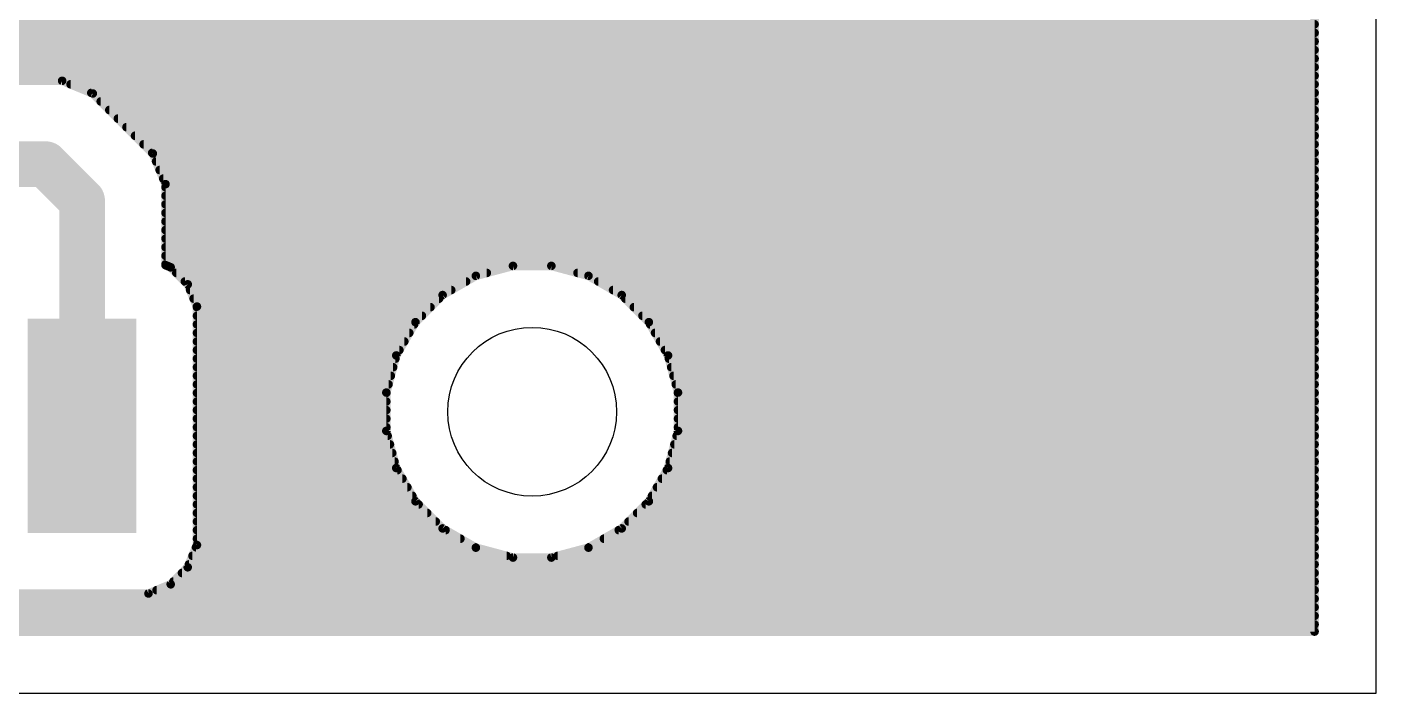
# Model space of a CAD drawing. Extents: x 0 to 75, y 0 to 35.
# Drawn here: x 51.02 to 75, y 0 to 11.84 of the extents above; entities that cross this region are included whole.
import ezdxf

# ---------------------------------------------------------------- set-up
doc = ezdxf.new("R2010")
doc.units = 0
doc.layers.add('1', color=12, linetype='CONTINUOUS')
doc.layers.add('20', color=31, linetype='CONTINUOUS')

# ---------------------------------------------------------------- blocks, each defined once
blk = doc.blocks.new('RECT')
blk.add_solid([(-0.5, -0.5), (0.5, -0.5), (-0.5, 0.5), (0.5, 0.5)])

msp = doc.modelspace()

# ---------------------------------------------------------------- linework, layer by layer
at = {"layer": '1'}
for points, const_width in [([(73.9078, 33.9078), (73.9078, 1.0922)], 0.1524), ([(50.3762, 11.8872), (73.9078, 11.8872)], 0.1524), ([(50.3762, 11.7348), (73.9078, 11.7348)], 0.1524), ([(50.3762, 11.5824), (73.9078, 11.5824)], 0.1524), ([(50.3762, 11.43), (73.9078, 11.43)], 0.1524), ([(50.3762, 11.2776), (73.9078, 11.2776)], 0.1524), ([(50.3762, 11.1252), (73.9078, 11.1252)], 0.1524), ([(50.3762, 10.9728), (73.9078, 10.9728)], 0.1524), ([(51.6449, 10.8826), (50.3762, 10.8826)], 0.1524), ([(52.1898, 10.6569), (51.6449, 10.8826)], 0.1524), ([(51.7951, 10.8204), (73.9078, 10.8204)], 0.1524), ([(52.163, 10.668), (73.9078, 10.668)], 0.1524), ([(53.2569, 9.5898), (52.1898, 10.6569)], 0.1524), ([(52.3311, 10.5156), (73.9078, 10.5156)], 0.1524), ([(52.4835, 10.3632), (73.9078, 10.3632)], 0.1524), ([(52.6359, 10.2108), (73.9078, 10.2108)], 0.1524), ([(52.7883, 10.0584), (73.9078, 10.0584)], 0.1524), ([(52.9407, 9.906), (73.9078, 9.906)], 0.1524), ([(48.55, 9.4), (51.35, 9.4)], 0.8128), ([(51.35, 9.4), (52, 8.75)], 0.8128), ([(53.0931, 9.7536), (73.9078, 9.7536)], 0.1524), ([(53.2455, 9.6012), (73.9078, 9.6012)], 0.1524), ([(53.4826, 9.0449), (53.2569, 9.5898)], 0.1524), ([(53.3153, 9.4488), (73.9078, 9.4488)], 0.1524), ([(53.3784, 9.2964), (73.9078, 9.2964)], 0.1524), ([(52, 8.75), (52, 4.75)], 0.8128), ([(53.4416, 9.144), (73.9078, 9.144)], 0.1524), ([(53.4826, 7.6056), (53.4826, 9.0449)], 0.1524), ([(53.4826, 8.9916), (73.9078, 8.9916)], 0.1524), ([(53.4826, 8.8392), (73.9078, 8.8392)], 0.1524), ([(53.4826, 8.6868), (73.9078, 8.6868)], 0.1524), ([(53.4826, 8.5344), (73.9078, 8.5344)], 0.1524), ([(53.4826, 8.382), (73.9078, 8.382)], 0.1524), ([(53.4826, 8.2296), (73.9078, 8.2296)], 0.1524), ([(53.4826, 8.0772), (73.9078, 8.0772)], 0.1524), ([(53.4826, 7.9248), (73.9078, 7.9248)], 0.1524), ([(53.4826, 7.7724), (73.9078, 7.7724)], 0.1524), ([(53.4826, 7.62), (73.9078, 7.62)], 0.1524), ([(53.5748, 7.5674), (53.4826, 7.6056)], 0.1524), ([(53.8776, 7.2646), (53.5748, 7.5674)], 0.1524), ([(53.6746, 7.4676), (59.1937, 7.4676)], 0.1524), ([(58.9994, 7.4155), (58.4084, 7.0743)], 0.1524), ([(59.6587, 7.5922), (58.9994, 7.4155)], 0.1524), ([(60.3413, 7.5922), (59.6587, 7.5922)], 0.1524), ([(61.0006, 7.4155), (60.3413, 7.5922)], 0.1524), ([(60.8063, 7.4676), (73.9078, 7.4676)], 0.1524), ([(61.5916, 7.0743), (61.0006, 7.4155)], 0.1524), ([(53.827, 7.3152), (58.8256, 7.3152)], 0.1524), ([(54.0414, 6.8691), (53.8776, 7.2646)], 0.1524), ([(53.9197, 7.1628), (58.5617, 7.1628)], 0.1524), ([(61.1744, 7.3152), (73.9078, 7.3152)], 0.1524), ([(61.4383, 7.1628), (73.9078, 7.1628)], 0.1524), ([(53.9829, 7.0104), (58.3445, 7.0104)], 0.1524), ([(58.4084, 7.0743), (57.9257, 6.5916)], 0.1524), ([(62.0743, 6.5916), (61.5916, 7.0743)], 0.1524), ([(61.6555, 7.0104), (73.9078, 7.0104)], 0.1524), ([(54.0414, 2.6309), (54.0414, 6.8691)], 0.1524), ([(54.0414, 6.858), (58.1921, 6.858)], 0.1524), ([(54.0414, 6.7056), (58.0397, 6.7056)], 0.1524), ([(61.8079, 6.858), (73.9078, 6.858)], 0.1524), ([(61.9603, 6.7056), (73.9078, 6.7056)], 0.1524), ([(54.0414, 6.5532), (57.9035, 6.5532)], 0.1524), ([(54.0414, 6.4008), (57.8155, 6.4008)], 0.1524), ([(57.9257, 6.5916), (57.5845, 6.0006)], 0.1524), ([(62.4155, 6.0006), (62.0743, 6.5916)], 0.1524), ([(62.0965, 6.5532), (73.9078, 6.5532)], 0.1524), ([(62.1845, 6.4008), (73.9078, 6.4008)], 0.1524), ([(54.0414, 6.2484), (57.7276, 6.2484)], 0.1524), ([(62.2725, 6.2484), (73.9078, 6.2484)], 0.1524), ([(54.0414, 6.096), (57.6396, 6.096)], 0.1524), ([(54.0414, 5.9436), (57.5692, 5.9436)], 0.1524), ([(57.5845, 6.0006), (57.4078, 5.3413)], 0.1524), ([(62.3604, 6.096), (73.9078, 6.096)], 0.1524), ([(62.5922, 5.3413), (62.4155, 6.0006)], 0.1524), ([(62.4308, 5.9436), (73.9078, 5.9436)], 0.1524), ([(54.0414, 5.7912), (57.5284, 5.7912)], 0.1524), ([(62.4716, 5.7912), (73.9078, 5.7912)], 0.1524), ([(54.0414, 5.6388), (57.4875, 5.6388)], 0.1524), ([(54.0414, 5.4864), (57.4467, 5.4864)], 0.1524), ([(62.5125, 5.6388), (73.9078, 5.6388)], 0.1524), ([(62.5533, 5.4864), (73.9078, 5.4864)], 0.1524), ([(54.0414, 5.334), (57.4078, 5.334)], 0.1524), ([(57.4078, 5.3413), (57.4078, 4.6587)], 0.1524), ([(62.5922, 4.6587), (62.5922, 5.3413)], 0.1524), ([(62.5922, 5.334), (73.9078, 5.334)], 0.1524), ([(54.0414, 5.1816), (57.4078, 5.1816)], 0.1524), ([(54.0414, 5.0292), (57.4078, 5.0292)], 0.1524), ([(62.5922, 5.1816), (73.9078, 5.1816)], 0.1524), ([(62.5922, 5.0292), (73.9078, 5.0292)], 0.1524), ([(54.0414, 4.8768), (57.4078, 4.8768)], 0.1524), ([(54.0414, 4.7244), (57.4078, 4.7244)], 0.1524), ([(62.5922, 4.8768), (73.9078, 4.8768)], 0.1524), ([(62.5922, 4.7244), (73.9078, 4.7244)], 0.1524), ([(54.0414, 4.572), (57.431, 4.572)], 0.1524), ([(57.4078, 4.6587), (57.5845, 3.9994)], 0.1524), ([(62.4155, 3.9994), (62.5922, 4.6587)], 0.1524), ([(62.569, 4.572), (73.9078, 4.572)], 0.1524), ([(54.0414, 4.4196), (57.4719, 4.4196)], 0.1524), ([(54.0414, 4.2672), (57.5127, 4.2672)], 0.1524), ([(62.4873, 4.2672), (73.9078, 4.2672)], 0.1524), ([(62.5281, 4.4196), (73.9078, 4.4196)], 0.1524), ([(54.0414, 4.1148), (57.5535, 4.1148)], 0.1524), ([(62.4465, 4.1148), (73.9078, 4.1148)], 0.1524), ([(54.0414, 3.9624), (57.6058, 3.9624)], 0.1524), ([(54.0414, 3.81), (57.6938, 3.81)], 0.1524), ([(57.5845, 3.9994), (57.9257, 3.4083)], 0.1524), ([(62.0743, 3.4083), (62.4155, 3.9994)], 0.1524), ([(62.3062, 3.81), (73.9078, 3.81)], 0.1524), ([(62.3942, 3.9624), (73.9078, 3.9624)], 0.1524), ([(54.0414, 3.6576), (57.7818, 3.6576)], 0.1524), ([(62.2182, 3.6576), (73.9078, 3.6576)], 0.1524), ([(54.0414, 3.5052), (57.8698, 3.5052)], 0.1524), ([(54.0414, 3.3528), (57.9813, 3.3528)], 0.1524), ([(57.9257, 3.4083), (58.4084, 2.9257)], 0.1524), ([(61.5916, 2.9257), (62.0743, 3.4083)], 0.1524), ([(62.0187, 3.3528), (73.9078, 3.3528)], 0.1524), ([(62.1302, 3.5052), (73.9078, 3.5052)], 0.1524), ([(54.0414, 3.2004), (58.1337, 3.2004)], 0.1524), ([(54.0414, 3.048), (58.2861, 3.048)], 0.1524), ([(61.7139, 3.048), (73.9078, 3.048)], 0.1524), ([(61.8663, 3.2004), (73.9078, 3.2004)], 0.1524), ([(54.0414, 2.8956), (58.4605, 2.8956)], 0.1524), ([(58.4084, 2.9257), (58.9994, 2.5845)], 0.1524), ([(61.0006, 2.5845), (61.5916, 2.9257)], 0.1524), ([(61.5395, 2.8956), (73.9078, 2.8956)], 0.1524), ([(53.8776, 2.2354), (54.0414, 2.6309)], 0.1524), ([(54.0248, 2.5908), (58.9885, 2.5908)], 0.1524), ([(54.0414, 2.7432), (58.7245, 2.7432)], 0.1524), ([(58.9994, 2.5845), (59.6587, 2.4078)], 0.1524), ([(60.3413, 2.4078), (61.0006, 2.5845)], 0.1524), ([(61.0115, 2.5908), (73.9078, 2.5908)], 0.1524), ([(61.2755, 2.7432), (73.9078, 2.7432)], 0.1524), ([(53.9616, 2.4384), (59.5445, 2.4384)], 0.1524), ([(59.6587, 2.4078), (60.3413, 2.4078)], 0.1524), ([(60.4555, 2.4384), (73.9078, 2.4384)], 0.1524), ([(53.5748, 1.9326), (53.8776, 2.2354)], 0.1524), ([(53.7758, 2.1336), (73.9078, 2.1336)], 0.1524), ([(53.8985, 2.286), (73.9078, 2.286)], 0.1524), ([(53.1793, 1.7688), (53.5748, 1.9326)], 0.1524), ([(53.6234, 1.9812), (73.9078, 1.9812)], 0.1524), ([(1.0922, 1.6764), (73.9078, 1.6764)], 0.1524), ([(50.8207, 1.7688), (53.1793, 1.7688)], 0.1524), ([(53.3241, 1.8288), (73.9078, 1.8288)], 0.1524), ([(1.0922, 1.524), (73.9078, 1.524)], 0.1524), ([(1.0922, 1.3716), (73.9078, 1.3716)], 0.1524), ([(1.0922, 1.2192), (73.9078, 1.2192)], 0.1524), ([(73.9078, 1.0922), (1.0922, 1.0922)], 0.1524)]:
    msp.add_lwpolyline(points, dxfattribs=dict(at, const_width=const_width))
for points, const_width in [([(73.9078, 11.8491, 1), (73.9078, 11.9253)], 0.0762), ([(73.9078, 11.6967, 1), (73.9078, 11.7729)], 0.0762), ([(73.9078, 11.5443, 1), (73.9078, 11.6205)], 0.0762), ([(73.9078, 11.3919, 1), (73.9078, 11.4681)], 0.0762), ([(73.9078, 11.2395, 1), (73.9078, 11.3157)], 0.0762), ([(73.9078, 11.0871, 1), (73.9078, 11.1633)], 0.0762), ([(73.9078, 10.9347, 1), (73.9078, 11.0109)], 0.0762), ([(51.6595, 10.9178, 1), (51.6303, 10.8474)], 0.0762), ([(51.6449, 10.8445, 1), (51.6449, 10.9207)], 0.0762), ([(51.7951, 10.8585, 1), (51.7951, 10.7823)], 0.0762), ([(73.9078, 10.7823, 1), (73.9078, 10.8585)], 0.0762), ([(52.163, 10.7061, 1), (52.163, 10.6299)], 0.0762), ([(52.2168, 10.6838, 1), (52.1629, 10.6299)], 0.0762), ([(52.1752, 10.6217, 1), (52.2044, 10.6921)], 0.0762), ([(52.3311, 10.5537, 1), (52.3311, 10.4775)], 0.0762), ([(73.9078, 10.6299, 1), (73.9078, 10.7061)], 0.0762), ([(73.9078, 10.4775, 1), (73.9078, 10.5537)], 0.0762), ([(52.4835, 10.4013, 1), (52.4835, 10.3251)], 0.0762), ([(73.9078, 10.3251, 1), (73.9078, 10.4013)], 0.0762), ([(52.6359, 10.2489, 1), (52.6359, 10.1727)], 0.0762), ([(52.7883, 10.0965, 1), (52.7883, 10.0203)], 0.0762), ([(73.9078, 10.1727, 1), (73.9078, 10.2489)], 0.0762), ([(73.9078, 10.0203, 1), (73.9078, 10.0965)], 0.0762), ([(52.9407, 9.9441, 1), (52.9407, 9.8679)], 0.0762), ([(73.9078, 9.8679, 1), (73.9078, 9.9441)], 0.0762), ([(51.4937, 9.5437, 1), (51.2063, 9.2563)], 0.4064), ([(51.35, 9.1968, 1), (51.35, 9.6032)], 0.4064), ([(53.0931, 9.7917, 1), (53.0931, 9.7155)], 0.0762), ([(53.2455, 9.6393, 1), (53.2455, 9.5631)], 0.0762), ([(53.2921, 9.6044, 1), (53.2217, 9.5752)], 0.0762), ([(53.2299, 9.5629, 1), (53.2838, 9.6168)], 0.0762), ([(73.9078, 9.7155, 1), (73.9078, 9.7917)], 0.0762), ([(73.9078, 9.5631, 1), (73.9078, 9.6393)], 0.0762), ([(53.3153, 9.4869, 1), (53.3153, 9.4107)], 0.0762), ([(53.3784, 9.3345, 1), (53.3784, 9.2583)], 0.0762), ([(73.9078, 9.4107, 1), (73.9078, 9.4869)], 0.0762), ([(73.9078, 9.2583, 1), (73.9078, 9.3345)], 0.0762), ([(52.2032, 8.75, 1), (51.7968, 8.75)], 0.4064), ([(53.4416, 9.1821, 1), (53.4416, 9.1059)], 0.0762), ([(53.5207, 9.0449, 1), (53.4445, 9.0449)], 0.0762), ([(73.9078, 9.1059, 1), (73.9078, 9.1821)], 0.0762), ([(51.8563, 8.6063, 1), (52.1437, 8.8937)], 0.4064), ([(53.4826, 9.0297, 1), (53.4826, 8.9535)], 0.0762), ([(53.4826, 8.8773, 1), (53.4826, 8.8011)], 0.0762), ([(53.4474, 9.0303, 1), (53.5178, 9.0595)], 0.0762), ([(73.9078, 8.9535, 1), (73.9078, 9.0297)], 0.0762), ([(73.9078, 8.8011, 1), (73.9078, 8.8773)], 0.0762), ([(53.4826, 8.7249, 1), (53.4826, 8.6487)], 0.0762), ([(73.9078, 8.6487, 1), (73.9078, 8.7249)], 0.0762), ([(53.4826, 8.5725, 1), (53.4826, 8.4963)], 0.0762), ([(53.4826, 8.4201, 1), (53.4826, 8.3439)], 0.0762), ([(73.9078, 8.4963, 1), (73.9078, 8.5725)], 0.0762), ([(73.9078, 8.3439, 1), (73.9078, 8.4201)], 0.0762), ([(53.4826, 8.2677, 1), (53.4826, 8.1915)], 0.0762), ([(53.4826, 8.1153, 1), (53.4826, 8.0391)], 0.0762), ([(73.9078, 8.1915, 1), (73.9078, 8.2677)], 0.0762), ([(73.9078, 8.0391, 1), (73.9078, 8.1153)], 0.0762), ([(53.4826, 7.9629, 1), (53.4826, 7.8867)], 0.0762), ([(73.9078, 7.8867, 1), (73.9078, 7.9629)], 0.0762), ([(53.4826, 7.8105, 1), (53.4826, 7.7343)], 0.0762), ([(53.4826, 7.6581, 1), (53.4826, 7.5819)], 0.0762), ([(53.4972, 7.6408, 1), (53.468, 7.5704)], 0.0762), ([(73.9078, 7.7343, 1), (73.9078, 7.8105)], 0.0762), ([(73.9078, 7.5819, 1), (73.9078, 7.6581)], 0.0762), ([(53.4445, 7.6056, 1), (53.5207, 7.6056)], 0.0762), ([(53.6018, 7.5943, 1), (53.5479, 7.5404)], 0.0762), ([(53.5602, 7.5322, 1), (53.5894, 7.6026)], 0.0762), ([(53.6746, 7.5057, 1), (53.6746, 7.4295)], 0.0762), ([(58.9896, 7.4523, 1), (59.0093, 7.3787)], 0.0762), ([(59.0185, 7.3825, 1), (58.9804, 7.4485)], 0.0762), ([(59.1937, 7.4295, 1), (59.1937, 7.5057)], 0.0762), ([(59.6587, 7.6303, 1), (59.6587, 7.5541)], 0.0762), ([(59.6686, 7.5554, 1), (59.6489, 7.629)], 0.0762), ([(60.3511, 7.629, 1), (60.3314, 7.5554)], 0.0762), ([(60.3413, 7.5541, 1), (60.3413, 7.6303)], 0.0762), ([(60.8063, 7.5057, 1), (60.8063, 7.4295)], 0.0762), ([(61.0196, 7.4485, 1), (60.9815, 7.3825)], 0.0762), ([(60.9907, 7.3787, 1), (61.0104, 7.4523)], 0.0762), ([(73.9078, 7.4295, 1), (73.9078, 7.5057)], 0.0762), ([(53.827, 7.3533, 1), (53.827, 7.2771)], 0.0762), ([(53.9128, 7.2792, 1), (53.8424, 7.25)], 0.0762), ([(53.8506, 7.2377, 1), (53.9045, 7.2916)], 0.0762), ([(53.9197, 7.2009, 1), (53.9197, 7.1247)], 0.0762), ([(58.5617, 7.1247, 1), (58.5617, 7.2009)], 0.0762), ([(58.8256, 7.2771, 1), (58.8256, 7.3533)], 0.0762), ([(61.1744, 7.3533, 1), (61.1744, 7.2771)], 0.0762), ([(61.4383, 7.2009, 1), (61.4383, 7.1247)], 0.0762), ([(73.9078, 7.2771, 1), (73.9078, 7.3533)], 0.0762), ([(73.9078, 7.1247, 1), (73.9078, 7.2009)], 0.0762), ([(53.9829, 7.0485, 1), (53.9829, 6.9723)], 0.0762), ([(58.3445, 6.9723, 1), (58.3445, 7.0485)], 0.0762), ([(58.3893, 7.1073, 1), (58.4274, 7.0413)], 0.0762), ([(58.4353, 7.0473, 1), (58.3814, 7.1012)], 0.0762), ([(61.6186, 7.1012, 1), (61.5647, 7.0473)], 0.0762), ([(61.5726, 7.0413, 1), (61.6107, 7.1073)], 0.0762), ([(61.6555, 7.0485, 1), (61.6555, 6.9723)], 0.0762), ([(73.9078, 6.9723, 1), (73.9078, 7.0485)], 0.0762), ([(54.0795, 6.8691, 1), (54.0033, 6.8691)], 0.0762), ([(54.0414, 6.8961, 1), (54.0414, 6.8199)], 0.0762), ([(54.0414, 6.7437, 1), (54.0414, 6.6675)], 0.0762), ([(54.0062, 6.8545, 1), (54.0766, 6.8836)], 0.0762), ([(58.0397, 6.6675, 1), (58.0397, 6.7437)], 0.0762), ([(58.1921, 6.8199, 1), (58.1921, 6.8961)], 0.0762), ([(61.8079, 6.8961, 1), (61.8079, 6.8199)], 0.0762), ([(61.9603, 6.7437, 1), (61.9603, 6.6675)], 0.0762), ([(73.9078, 6.8199, 1), (73.9078, 6.8961)], 0.0762), ([(73.9078, 6.6675, 1), (73.9078, 6.7437)], 0.0762), ([(54.0414, 6.5913, 1), (54.0414, 6.5151)], 0.0762), ([(54.0414, 6.4389, 1), (54.0414, 6.3627)], 0.0762), ([(57.8155, 6.3627, 1), (57.8155, 6.4389)], 0.0762), ([(57.8988, 6.6186, 1), (57.9527, 6.5647)], 0.0762), ([(57.9587, 6.5726, 1), (57.8927, 6.6107)], 0.0762), ([(57.9035, 6.5151, 1), (57.9035, 6.5913)], 0.0762), ([(62.1073, 6.6107, 1), (62.0413, 6.5726)], 0.0762), ([(62.0473, 6.5647, 1), (62.1012, 6.6186)], 0.0762), ([(62.0965, 6.5913, 1), (62.0965, 6.5151)], 0.0762), ([(62.1845, 6.4389, 1), (62.1845, 6.3627)], 0.0762), ([(73.9078, 6.5151, 1), (73.9078, 6.5913)], 0.0762), ([(73.9078, 6.3627, 1), (73.9078, 6.4389)], 0.0762), ([(54.0414, 6.2865, 1), (54.0414, 6.2103)], 0.0762), ([(57.7276, 6.2103, 1), (57.7276, 6.2865)], 0.0762), ([(62.2725, 6.2865, 1), (62.2725, 6.2103)], 0.0762), ([(73.9078, 6.2103, 1), (73.9078, 6.2865)], 0.0762), ([(54.0414, 6.1341, 1), (54.0414, 6.0579)], 0.0762), ([(54.0414, 5.9817, 1), (54.0414, 5.9055)], 0.0762), ([(57.5515, 6.0196, 1), (57.6174, 5.9815)], 0.0762), ([(57.6213, 5.9907, 1), (57.5477, 6.0104)], 0.0762), ([(57.5692, 5.9055, 1), (57.5692, 5.9817)], 0.0762), ([(57.6396, 6.0579, 1), (57.6396, 6.1341)], 0.0762), ([(62.3604, 6.1341, 1), (62.3604, 6.0579)], 0.0762), ([(62.4523, 6.0104, 1), (62.3787, 5.9907)], 0.0762), ([(62.3825, 5.9815, 1), (62.4485, 6.0196)], 0.0762), ([(62.4308, 5.9817, 1), (62.4308, 5.9055)], 0.0762), ([(73.9078, 6.0579, 1), (73.9078, 6.1341)], 0.0762), ([(73.9078, 5.9055, 1), (73.9078, 5.9817)], 0.0762), ([(54.0414, 5.8293, 1), (54.0414, 5.7531)], 0.0762), ([(57.5284, 5.7531, 1), (57.5284, 5.8293)], 0.0762), ([(62.4716, 5.8293, 1), (62.4716, 5.7531)], 0.0762), ([(73.9078, 5.7531, 1), (73.9078, 5.8293)], 0.0762), ([(54.0414, 5.6769, 1), (54.0414, 5.6007)], 0.0762), ([(54.0414, 5.5245, 1), (54.0414, 5.4483)], 0.0762), ([(57.4467, 5.4483, 1), (57.4467, 5.5245)], 0.0762), ([(57.4875, 5.6007, 1), (57.4875, 5.6769)], 0.0762), ([(62.5125, 5.6769, 1), (62.5125, 5.6007)], 0.0762), ([(62.5533, 5.5245, 1), (62.5533, 5.4483)], 0.0762), ([(73.9078, 5.6007, 1), (73.9078, 5.6769)], 0.0762), ([(73.9078, 5.4483, 1), (73.9078, 5.5245)], 0.0762), ([(54.0414, 5.3721, 1), (54.0414, 5.2959)], 0.0762), ([(57.4459, 5.3413, 1), (57.3697, 5.3413)], 0.0762), ([(57.371, 5.3511, 1), (57.4446, 5.3314)], 0.0762), ([(57.4078, 5.2959, 1), (57.4078, 5.3721)], 0.0762), ([(62.6303, 5.3413, 1), (62.5541, 5.3413)], 0.0762), ([(62.5922, 5.3721, 1), (62.5922, 5.2959)], 0.0762), ([(62.5554, 5.3314, 1), (62.629, 5.3511)], 0.0762), ([(73.9078, 5.2959, 1), (73.9078, 5.3721)], 0.0762), ([(54.0414, 5.2197, 1), (54.0414, 5.1435)], 0.0762), ([(54.0414, 5.0673, 1), (54.0414, 4.9911)], 0.0762), ([(57.4078, 5.1435, 1), (57.4078, 5.2197)], 0.0762), ([(57.4078, 4.9911, 1), (57.4078, 5.0673)], 0.0762), ([(62.5922, 5.2197, 1), (62.5922, 5.1435)], 0.0762), ([(62.5922, 5.0673, 1), (62.5922, 4.9911)], 0.0762), ([(73.9078, 5.1435, 1), (73.9078, 5.2197)], 0.0762), ([(73.9078, 4.9911, 1), (73.9078, 5.0673)], 0.0762), ([(51.7968, 4.75, 1), (52.2032, 4.75)], 0.4064), ([(54.0414, 4.9149, 1), (54.0414, 4.8387)], 0.0762), ([(54.0414, 4.7625, 1), (54.0414, 4.6863)], 0.0762), ([(57.4078, 4.8387, 1), (57.4078, 4.9149)], 0.0762), ([(57.4078, 4.6863, 1), (57.4078, 4.7625)], 0.0762), ([(62.5922, 4.9149, 1), (62.5922, 4.8387)], 0.0762), ([(62.5922, 4.7625, 1), (62.5922, 4.6863)], 0.0762), ([(73.9078, 4.8387, 1), (73.9078, 4.9149)], 0.0762), ([(73.9078, 4.6863, 1), (73.9078, 4.7625)], 0.0762), ([(54.0414, 4.6101, 1), (54.0414, 4.5339)], 0.0762), ([(57.4446, 4.6686, 1), (57.371, 4.6489)], 0.0762), ([(57.3697, 4.6587, 1), (57.4459, 4.6587)], 0.0762), ([(57.431, 4.5339, 1), (57.431, 4.6101)], 0.0762), ([(62.569, 4.6101, 1), (62.569, 4.5339)], 0.0762), ([(62.5541, 4.6587, 1), (62.6303, 4.6587)], 0.0762), ([(62.629, 4.6489, 1), (62.5554, 4.6686)], 0.0762), ([(73.9078, 4.5339, 1), (73.9078, 4.6101)], 0.0762), ([(54.0414, 4.4577, 1), (54.0414, 4.3815)], 0.0762), ([(54.0414, 4.3053, 1), (54.0414, 4.2291)], 0.0762), ([(57.4719, 4.3815, 1), (57.4719, 4.4577)], 0.0762), ([(57.5127, 4.2291, 1), (57.5127, 4.3053)], 0.0762), ([(62.4873, 4.3053, 1), (62.4873, 4.2291)], 0.0762), ([(62.5281, 4.4577, 1), (62.5281, 4.3815)], 0.0762), ([(73.9078, 4.3815, 1), (73.9078, 4.4577)], 0.0762), ([(73.9078, 4.2291, 1), (73.9078, 4.3053)], 0.0762), ([(54.0414, 4.1529, 1), (54.0414, 4.0767)], 0.0762), ([(57.5535, 4.0767, 1), (57.5535, 4.1529)], 0.0762), ([(62.4465, 4.1529, 1), (62.4465, 4.0767)], 0.0762), ([(73.9078, 4.0767, 1), (73.9078, 4.1529)], 0.0762), ([(54.0414, 4.0005, 1), (54.0414, 3.9243)], 0.0762), ([(54.0414, 3.8481, 1), (54.0414, 3.7719)], 0.0762), ([(57.6174, 4.0185, 1), (57.5515, 3.9804)], 0.0762), ([(57.5477, 3.9896, 1), (57.6213, 4.0093)], 0.0762), ([(57.6058, 3.9243, 1), (57.6058, 4.0005)], 0.0762), ([(57.6938, 3.7719, 1), (57.6938, 3.8481)], 0.0762), ([(62.3062, 3.8481, 1), (62.3062, 3.7719)], 0.0762), ([(62.3942, 4.0005, 1), (62.3942, 3.9243)], 0.0762), ([(62.3787, 4.0093, 1), (62.4523, 3.9896)], 0.0762), ([(62.4485, 3.9804, 1), (62.3825, 4.0185)], 0.0762), ([(73.9078, 3.9243, 1), (73.9078, 4.0005)], 0.0762), ([(73.9078, 3.7719, 1), (73.9078, 3.8481)], 0.0762), ([(54.0414, 3.6957, 1), (54.0414, 3.6195)], 0.0762), ([(57.7818, 3.6195, 1), (57.7818, 3.6957)], 0.0762), ([(62.2182, 3.6957, 1), (62.2182, 3.6195)], 0.0762), ([(73.9078, 3.6195, 1), (73.9078, 3.6957)], 0.0762), ([(54.0414, 3.5433, 1), (54.0414, 3.4671)], 0.0762), ([(54.0414, 3.3909, 1), (54.0414, 3.3147)], 0.0762), ([(57.8698, 3.4671, 1), (57.8698, 3.5433)], 0.0762), ([(57.9527, 3.4353, 1), (57.8988, 3.3814)], 0.0762), ([(57.8927, 3.3893, 1), (57.9587, 3.4274)], 0.0762), ([(57.9813, 3.3147, 1), (57.9813, 3.3909)], 0.0762), ([(62.0187, 3.3909, 1), (62.0187, 3.3147)], 0.0762), ([(62.0413, 3.4274, 1), (62.1073, 3.3893)], 0.0762), ([(62.1012, 3.3814, 1), (62.0473, 3.4353)], 0.0762), ([(62.1302, 3.5433, 1), (62.1302, 3.4671)], 0.0762), ([(73.9078, 3.4671, 1), (73.9078, 3.5433)], 0.0762), ([(73.9078, 3.3147, 1), (73.9078, 3.3909)], 0.0762), ([(54.0414, 3.2385, 1), (54.0414, 3.1623)], 0.0762), ([(54.0414, 3.0861, 1), (54.0414, 3.0099)], 0.0762), ([(58.1337, 3.1623, 1), (58.1337, 3.2385)], 0.0762), ([(58.2861, 3.0099, 1), (58.2861, 3.0861)], 0.0762), ([(61.7139, 3.0861, 1), (61.7139, 3.0099)], 0.0762), ([(61.8663, 3.2385, 1), (61.8663, 3.1623)], 0.0762), ([(73.9078, 3.1623, 1), (73.9078, 3.2385)], 0.0762), ([(73.9078, 3.0099, 1), (73.9078, 3.0861)], 0.0762), ([(54.0414, 2.9337, 1), (54.0414, 2.8575)], 0.0762), ([(58.4274, 2.9587, 1), (58.3893, 2.8927)], 0.0762), ([(58.3814, 2.8988, 1), (58.4353, 2.9527)], 0.0762), ([(58.4605, 2.8575, 1), (58.4605, 2.9337)], 0.0762), ([(61.5395, 2.9337, 1), (61.5395, 2.8575)], 0.0762), ([(61.5647, 2.9527, 1), (61.6186, 2.8988)], 0.0762), ([(61.6107, 2.8927, 1), (61.5726, 2.9587)], 0.0762), ([(73.9078, 2.8575, 1), (73.9078, 2.9337)], 0.0762), ([(54.0248, 2.6289, 1), (54.0248, 2.5527)], 0.0762), ([(54.0414, 2.7813, 1), (54.0414, 2.7051)], 0.0762), ([(54.0033, 2.6309, 1), (54.0795, 2.6309)], 0.0762), ([(54.0766, 2.6163, 1), (54.0062, 2.6455)], 0.0762), ([(58.7245, 2.7051, 1), (58.7245, 2.7813)], 0.0762), ([(59.0093, 2.6213, 1), (58.9896, 2.5477)], 0.0762), ([(58.9804, 2.5515, 1), (59.0185, 2.6174)], 0.0762), ([(58.9885, 2.5527, 1), (58.9885, 2.6289)], 0.0762), ([(60.9815, 2.6174, 1), (61.0196, 2.5515)], 0.0762), ([(61.0115, 2.6289, 1), (61.0115, 2.5527)], 0.0762), ([(61.0104, 2.5477, 1), (60.9907, 2.6213)], 0.0762), ([(61.2755, 2.7813, 1), (61.2755, 2.7051)], 0.0762), ([(73.9078, 2.7051, 1), (73.9078, 2.7813)], 0.0762), ([(73.9078, 2.5527, 1), (73.9078, 2.6289)], 0.0762), ([(53.9616, 2.4765, 1), (53.9616, 2.4003)], 0.0762), ([(59.5445, 2.4003, 1), (59.5445, 2.4765)], 0.0762), ([(59.6587, 2.4459, 1), (59.6587, 2.3697)], 0.0762), ([(59.6489, 2.371, 1), (59.6686, 2.4446)], 0.0762), ([(60.3314, 2.4446, 1), (60.3511, 2.371)], 0.0762), ([(60.3413, 2.3697, 1), (60.3413, 2.4459)], 0.0762), ([(60.4555, 2.4765, 1), (60.4555, 2.4003)], 0.0762), ([(73.9078, 2.4003, 1), (73.9078, 2.4765)], 0.0762), ([(53.7758, 2.1717, 1), (53.7758, 2.0955)], 0.0762), ([(53.8424, 2.25, 1), (53.9128, 2.2208)], 0.0762), ([(53.9045, 2.2084, 1), (53.8506, 2.2623)], 0.0762), ([(53.8985, 2.3241, 1), (53.8985, 2.2479)], 0.0762), ([(73.9078, 2.2479, 1), (73.9078, 2.3241)], 0.0762), ([(73.9078, 2.0955, 1), (73.9078, 2.1717)], 0.0762), ([(53.5479, 1.9596, 1), (53.6018, 1.9057)], 0.0762), ([(53.5894, 1.8974, 1), (53.5602, 1.9678)], 0.0762), ([(53.6234, 2.0193, 1), (53.6234, 1.9431)], 0.0762), ([(73.9078, 1.9431, 1), (73.9078, 2.0193)], 0.0762), ([(53.1647, 1.804, 1), (53.1938, 1.7336)], 0.0762), ([(53.1793, 1.7307, 1), (53.1793, 1.8069)], 0.0762), ([(53.3241, 1.8669, 1), (53.3241, 1.7907)], 0.0762), ([(73.9078, 1.7907, 1), (73.9078, 1.8669)], 0.0762), ([(73.9078, 1.6383, 1), (73.9078, 1.7145)], 0.0762), ([(73.9078, 1.4859, 1), (73.9078, 1.5621)], 0.0762), ([(73.9078, 1.3335, 1), (73.9078, 1.4097)], 0.0762), ([(73.9078, 1.1811, 1), (73.9078, 1.2573)], 0.0762), ([(73.8697, 1.0922, 1), (73.9459, 1.0922)], 0.0762), ([(73.9078, 1.0541, 1), (73.9078, 1.1303)], 0.0762)]:
    msp.add_lwpolyline(points, format="xyb", dxfattribs=dict(at, const_width=const_width))
at = {"layer": '20'}
for p, q in [((75, 0), (75, 35)), ((0, 0), (75, 0))]:
    msp.add_line(p, q, dxfattribs=at)
msp.add_circle((60, 5), 1.5, dxfattribs=at)

# ---------------------------------------------------------------- block references
at = {"layer": '1', "xscale": 3.81, "yscale": 1.9304, "rotation": 270}
msp.add_blockref('RECT', (52, 4.75), dxfattribs=at)

doc.saveas('drawing.dxf')
